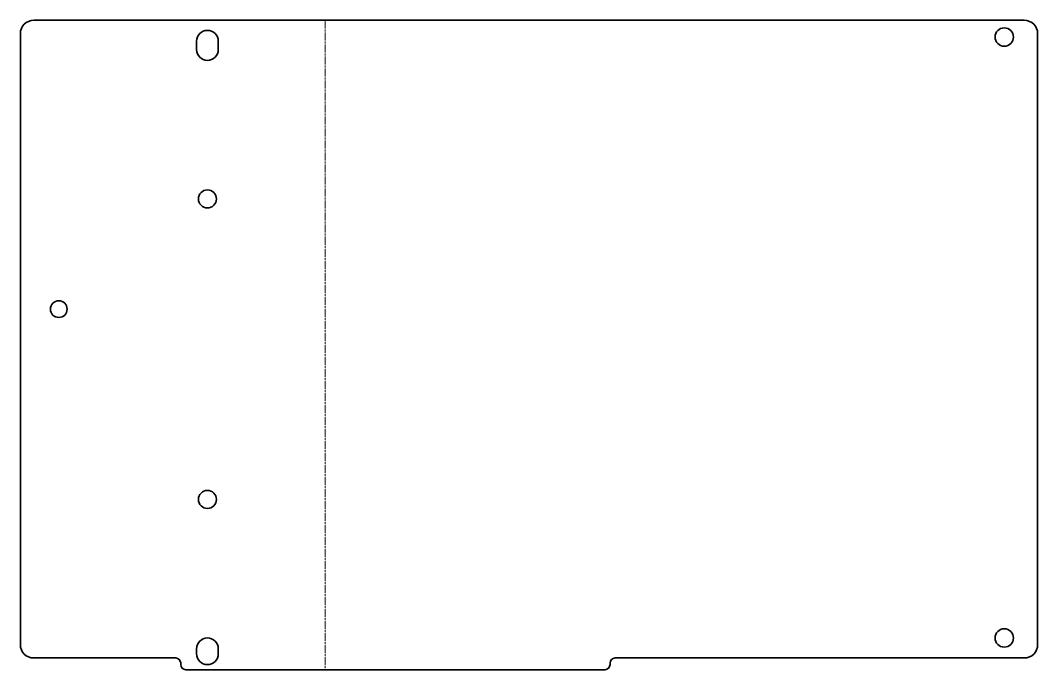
# Model space of a CAD drawing. Header units: inches. Extents: x 0 to 305, y 0 to 195.
import ezdxf

# ---------------------------------------------------------------- set-up
doc = ezdxf.new("R2010")
doc.units = ezdxf.units.IN
doc.header["$MEASUREMENT"] = 0
doc.linetypes.add('Chain', pattern=[13.68, 9.12, -1.14, 2.28, -1.14])
doc.layers.add('SIMUMAK Bend Centerline (ISO)', color=7, linetype='Chain', lineweight=9)
doc.layers.add('SIMUMAK Visible (ISO)', color=7, linetype='Continuous', lineweight=35)

# ---------------------------------------------------------------- blocks, each defined once
blk = doc.blocks.new('CD-IND-31-TAPV-02')
at = {"layer": 'SIMUMAK Bend Centerline (ISO)', "ltscale": 0.263158}
blk.add_line((91.26, 194.5), (91.26, 0), dxfattribs=at)
at = {"layer": 'SIMUMAK Visible (ISO)'}
for p, q in [((300.52, 194.5), (4, 194.5)), ((0, 7.5), (0, 190.5)), ((304.52, 7.5), (304.52, 190.5)), ((52.75, 185.75), (52.75, 188.25)), ((59.25, 188.25), (59.25, 185.75)), ((52.75, 4.75), (52.75, 6.25)), ((59.25, 6.25), (59.25, 4.75)), ((4, 3.5), (46.5, 3.5)), ((178.02, 3.5), (300.52, 3.5)), ((48, 2), (48, 1.5)), ((49.5, 0), (175.02, 0)), ((176.52, 1.5), (176.52, 2))]:
    blk.add_line(p, q, dxfattribs=at)
for centre, radius in [((294.52, 189.5), 2.75), ((56, 141), 2.7), ((11.5, 108), 2.5), ((56, 51), 2.7), ((294.52, 9.5), 2.75)]:
    blk.add_circle(centre, radius, dxfattribs=at)
at = {"layer": 'SIMUMAK Visible (ISO)', "extrusion": (0, 0, -1)}
for centre, radius, start, end in [((-4, 190.5), 4, 0, 90), ((-300.52, 190.5), 4, 90, 180), ((-4, 7.5), 4, 270, 360), ((-300.52, 7.5), 4, 180, 270), ((-49.5, 1.5), 1.5, 270, 0), ((-175.02, 1.5), 1.5, 180, 270)]:
    blk.add_arc(centre, radius, start, end, dxfattribs=at)
at = {"layer": 'SIMUMAK Visible (ISO)'}
for centre, radius, start, end in [((56, 188.25), 3.25, 0, 180), ((56, 185.75), 3.25, 180, 0), ((56, 6.25), 3.25, 0, 180), ((46.5, 2), 1.5, 360, 90), ((56, 4.75), 3.25, 180, 0), ((178.02, 2), 1.5, 90, 180)]:
    blk.add_arc(centre, radius, start, end, dxfattribs=at)

msp = doc.modelspace()

# ---------------------------------------------------------------- block references
msp.add_blockref('CD-IND-31-TAPV-02', (0, 0))

doc.saveas('drawing.dxf')
